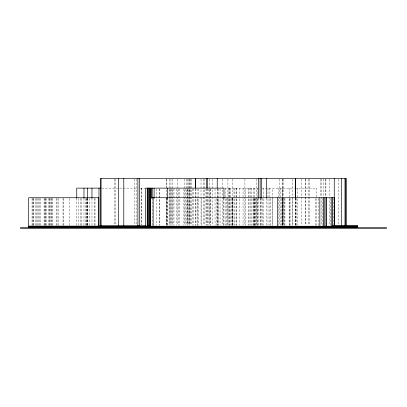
<?xml version="1.0" encoding="UTF-8"?>
<svg xmlns="http://www.w3.org/2000/svg" width="407" height="407" viewBox="0 0 407 407"><rect width="100%" height="100%" fill="white"/><g stroke="black" fill="none" stroke-linecap="round" stroke-linejoin="round"><path stroke-width="0.31" stroke-dasharray="2.04 1.53" d="M101.877 188.126L137.586 188.126M140.298 188.126L145.065 188.126M224.725 188.126L258.043 188.126M261.762 188.126L294.526 188.126M295.146 188.126L316.799 188.126L316.799 225.315M338.487 179.146L338.487 224.679M333.603 198.367L333.603 224.695M330.219 198.367L330.219 225.325M329.731 179.146L329.731 225.31M325.89 179.146L325.89 196.851M325.524 179.146L325.524 196.851M323.692 179.146L323.692 196.851M322.776 198.367L322.776 225.325M321.616 179.146L321.616 225.31M320.37 179.146L320.37 196.851M318.661 198.367L318.661 225.325M315.517 198.367L315.517 225.325M309.783 179.146L309.783 225.31M308.75 179.146L308.75 225.31M305.454 179.146L305.454 225.31M305.179 179.146L305.179 225.31M301.46 179.146L301.46 225.31M297.649 188.126L297.649 225.315M296.337 198.209L296.337 225.315M295.635 198.117L295.635 225.31M295.482 198.117L295.482 225.31M295.329 198.367L295.329 225.325M292.704 198.367L292.704 225.325M292.521 179.146L292.521 225.31M290.054 198.367L290.054 225.325M289.718 198.367L289.718 225.325M289.138 188.126L289.138 225.315M284.931 198.367L284.931 225.325M284.839 198.367L284.839 225.325M283.648 179.146L283.648 225.31M283.221 198.367L283.221 225.325M282.763 188.126L282.824 225.325M282.702 198.367L282.702 225.325M282.489 179.146L282.489 225.31M282.336 179.146L282.336 225.31M282.214 198.367L282.214 225.325M281.664 198.367L281.664 225.325M280.779 188.126L280.779 225.325M279.594 179.146L279.594 225.31M278.312 188.126L278.312 225.315M272.334 198.367L272.334 225.325L272.303 188.126M270.869 198.367L270.869 225.325M269.892 188.126L269.892 225.315M268.004 188.126L268.004 225.315M266.539 198.117L266.539 225.31M263.578 188.126L263.578 225.315M262.24 198.367L262.24 225.325M261.447 198.117L261.447 225.31M260.439 198.367L260.439 225.325M260.134 198.117L260.134 225.31M258.699 198.117L258.699 225.31M257.539 188.126L257.539 225.315M257.295 198.367L257.295 225.325M256.903 198.367L256.903 225.325M256.293 179.146L256.293 225.31M255.194 198.367L255.194 225.325M255.072 198.367L255.072 225.325M254.675 198.367L254.675 225.325M254.461 188.126L254.461 225.315M254.004 198.367L254.004 225.325M253.21 188.126L253.179 225.325M253.057 198.367L253.057 225.325M251.292 188.126L251.261 225.325M250.468 188.126L250.468 225.315M249.033 188.126L249.033 225.315M248.652 188.126L248.652 225.315M245.284 188.126L245.284 225.315M244.917 179.146L244.917 225.31M243.055 188.126L243.055 225.315M239.642 188.126L239.642 225.315M236.803 188.126L236.803 225.315M236.498 188.126L236.498 225.315M234.941 188.126L234.941 225.315M233.994 188.126L233.994 225.315M232.748 179.146L232.748 225.31M232.626 198.367L232.626 225.325M232.168 198.367L232.168 225.325M232.107 198.367L232.107 225.325M231.863 198.367L231.863 225.325M230.428 188.126L230.428 225.315M229.848 188.126L229.848 225.315M229.36 188.126L229.36 225.315M228.352 188.126L228.352 225.315M227.93 179.146L227.93 225.31M227.35 198.367L227.35 225.325M226.465 198.367L226.465 225.325M225.549 188.126L225.549 225.315M223.962 198.209L223.962 225.325M223.26 198.367L223.26 225.325M222.802 179.146L222.863 225.325M220.06 188.756L220.06 225.315M218.289 188.756L218.289 225.315M217.984 198.367L217.984 225.325M217.801 188.756L217.801 225.315M217.282 188.126L217.282 225.325M216.885 198.367L216.885 225.325M215.028 188.756L215.028 225.315M212.556 179.146L212.556 225.31M210.877 188.756L210.877 225.315M210.816 188.756L210.816 225.315M209.264 179.146L209.264 225.31M209.02 188.756L209.02 225.315M207.982 188.756L207.982 225.315M207.372 188.629L207.372 225.31M206.547 188.629L206.547 225.31M205.998 188.629L205.998 225.31M204.507 179.146L204.507 225.31M203.378 179.146L203.378 225.31M201.638 198.367L201.638 225.325M201.027 179.146L201.027 225.31M198.499 188.756L198.499 225.315M197.247 198.367L197.247 225.325M197.064 188.756L197.064 225.315M195.477 188.629L195.446 225.315M195.324 188.629L195.324 225.31M193.432 188.756L193.432 225.315M192.43 188.756L192.43 225.315M191.728 179.146L191.728 225.31M190.293 179.146L190.293 225.31M189.927 179.146L189.927 225.31M189.652 188.756L189.652 225.315M189.591 179.146L189.591 225.31M188.675 179.146L188.675 225.31M187.942 188.756L187.942 225.315M187.698 188.756L187.698 225.315M187.551 179.146L187.551 225.31M186.391 179.146L186.391 225.31M185.689 188.756L185.689 225.315M184.62 179.146L184.62 225.31M183.918 188.756L183.918 225.315M179.192 188.756L179.192 225.315M178.581 188.756L178.581 225.315M177.635 179.146L177.635 225.31M176.445 188.756L176.445 225.315M173.977 188.756L173.977 225.315M172.97 188.756L172.97 225.315M172.329 179.146L172.329 225.31M171.627 188.756L171.627 225.315M170.955 179.146L170.955 225.31M170.803 188.756L170.803 225.315M169.587 179.146L169.587 225.31M169.098 188.756L169.098 225.315M167.694 198.209L167.694 225.315M167.328 198.209L167.328 225.325M166.687 179.146L166.687 187.368M166.687 198.117L166.687 225.31M166.595 198.209L166.595 225.325M166.29 179.146L166.29 225.31M159.213 188.756L159.213 225.315M159.183 188.756L159.183 225.315M156.654 188.756L156.654 225.325M152.203 198.209L152.203 225.315M141.738 188.126L141.738 224.684M141.555 188.126L141.555 224.684M136.126 179.146L136.126 224.679M134.666 179.146L134.666 224.679M115.664 179.146L115.664 224.679M114.443 179.146L114.443 224.679M95.019 198.367L95.019 225.325M94.317 198.367L94.317 225.325M91.967 198.209L91.967 225.315M89.799 198.367L89.799 225.325M87.515 198.209L87.515 225.315M87.332 198.367L87.332 225.325M87.271 198.367L87.271 225.325M86.844 198.367L86.844 225.325M86.172 198.367L86.172 225.325M85.623 198.367L85.623 225.325M83.974 198.209L83.974 225.315M81.171 198.367L81.171 225.325M80.286 198.367L80.286 225.325M78.332 198.367L78.332 225.325M76.75 198.209L76.75 225.315M69.49 198.367L69.49 225.325M63.665 198.367L63.665 225.325M63.024 198.367L63.024 225.325M58.603 198.367L58.603 225.325M57.046 198.367L57.046 225.325M56.68 198.367L56.68 225.325M52.198 198.367L52.198 225.325M51.923 198.367L51.923 225.325M51.801 198.367L51.801 225.325M50.549 198.367L50.549 225.325M49.364 198.367L49.364 225.325M49.15 198.367L49.15 225.325M48.815 198.367L48.815 225.325M46.373 198.367L46.373 225.325M45.365 198.367L45.365 225.325M45.304 198.367L45.304 225.325M44.633 198.367L44.633 225.325M44.083 198.367L44.083 225.325M40.669 198.367L40.669 225.325M39.815 198.367L39.815 225.325M38.807 198.367L38.807 225.325M37.134 198.367L37.134 225.325M36.309 198.367L36.309 225.325M35.272 198.367L35.272 225.325M33.745 198.367L33.745 225.325M33.593 198.367L33.593 225.325M32.433 198.367L32.433 225.325M32.041 198.367L32.041 225.325"/><path stroke-width="0.61" d="M100.814 188.126L76.75 188.126L76.75 198.209M334.549 197.736L150.463 197.736L150.463 226.785L334.549 226.785L334.518 197.736M100.387 225.661L145.757 225.661M98.982 225.977L100.814 225.977M145.553 226.058L147.227 226.058M147.746 226.058L150.707 226.058M28.673 226.089L98.738 226.089M357.575 226.129L332.488 226.129L332.488 225.417L357.575 225.417L357.575 226.343L346.169 226.343M150.463 226.236L323.601 226.236M324.242 226.236L334.549 226.236M334.244 226.297L346.382 226.297M28.673 226.577L98.738 226.577M98.982 226.577L346.382 226.577M258.699 226.643L100.387 226.643L100.387 178.51L346.382 178.51L346.382 226.979L76.75 226.979M223.962 226.857L145.553 226.857L145.553 188.126L223.962 188.126L223.962 198.209M28.673 227.162L357.575 227.162M20.35 227.706L386.65 227.706M20.35 228.49L386.65 228.49M345.375 178.51L345.375 226.577M344.978 178.51L344.978 226.577M341.504 178.51L341.504 226.577M334.457 197.736L334.457 226.785M334.305 197.736L334.305 226.785M334.244 178.51L334.244 198.117M334.091 226.236L334.091 226.785M333.603 226.236L333.603 226.785M332.356 226.236L332.356 226.785L332.326 197.736M331.929 226.236L331.929 226.785M331.776 197.736L331.776 226.785M331.593 226.236L331.593 226.785M331.318 226.236L331.318 226.785M330.219 226.236L330.219 226.785M326.317 197.736L326.317 226.785M325.921 197.736L325.921 226.785M324.242 197.736L324.242 226.785M323.601 197.736L323.601 226.785M322.776 226.236L322.776 226.785M319.851 197.736L319.851 226.785M318.661 226.236L318.661 226.785M315.517 226.236L315.517 226.785M295.635 178.51L295.635 198.117M295.482 178.51L295.482 198.117M295.329 226.236L295.329 226.785M292.704 226.236L292.704 226.785M290.054 226.236L290.054 226.785M289.718 226.236L289.718 226.785M284.931 226.236L284.931 226.785M284.839 226.236L284.839 226.785M283.221 226.236L283.221 226.785M282.824 226.236L282.824 226.785M282.702 226.236L282.702 226.785M282.214 226.236L282.214 226.785M281.664 226.236L281.664 226.785M280.779 226.236L280.779 226.785M277.396 197.736L277.396 226.785M272.334 226.236L272.334 226.785M270.869 226.236L270.869 226.785M266.539 178.51L266.539 198.117M262.24 226.236L262.24 226.785M261.447 178.51L261.447 198.117M260.439 226.236L260.439 226.785M260.134 178.51L260.134 198.117M258.699 178.51L258.699 198.117M257.295 226.236L257.295 226.785M256.903 226.236L256.903 226.785M255.194 226.236L255.194 226.785M255.072 226.236L255.072 226.785M254.675 226.236L254.675 226.785M254.004 226.236L254.004 226.785M253.179 226.236L253.179 226.785M253.057 226.236L253.057 226.785M251.292 226.236L251.261 226.785M232.626 226.236L232.626 226.785M232.168 226.236L232.168 226.785M232.107 226.236L232.107 226.785M231.863 226.236L231.863 226.785M227.35 226.236L227.35 226.785M226.465 226.236L226.465 226.785M223.962 226.236L223.962 226.785M223.26 226.236L223.26 226.785M222.863 226.236L222.863 226.785M217.984 226.236L217.984 226.785M217.221 178.51L217.221 187.998M217.282 226.236L217.282 226.785M216.885 226.236L216.885 226.785M207.372 178.51L207.372 187.998M206.547 178.51L206.547 187.998M201.638 226.236L201.638 226.785M197.247 226.236L197.247 226.785M195.477 178.51L195.477 187.998M195.324 178.51L195.324 187.998M167.328 188.126L167.328 198.209M167.328 226.236L167.328 226.785M166.595 226.236L166.595 226.785M156.654 226.236L156.654 226.785M154.09 188.126L154.09 198.209M154.09 226.236L154.09 226.785M153.663 226.236L153.663 226.785M153.144 197.736L153.144 226.785M152.203 188.126L152.203 198.209M151.195 188.126L151.195 198.209M150.86 188.126L150.86 198.209M150.707 188.126L150.707 226.857M150.554 197.736L150.554 226.785M149.303 188.126L149.303 226.857M148.998 188.126L148.998 226.857M148.082 188.126L148.082 226.857M147.746 188.126L147.746 226.857M147.227 188.126L147.227 226.857M139.606 178.51L139.606 226.643M137.897 178.51L137.897 226.577M123.779 178.51L123.779 226.577M118.559 178.51L118.559 226.577M101.084 178.51L101.084 226.577M98.982 188.126L98.982 226.979M91.967 188.126L91.967 198.209M87.515 188.126L87.515 198.209M83.974 188.126L83.974 198.209M98.738 197.736L28.673 197.736L28.673 226.923L98.738 226.923L98.738 197.736"/></g></svg>
